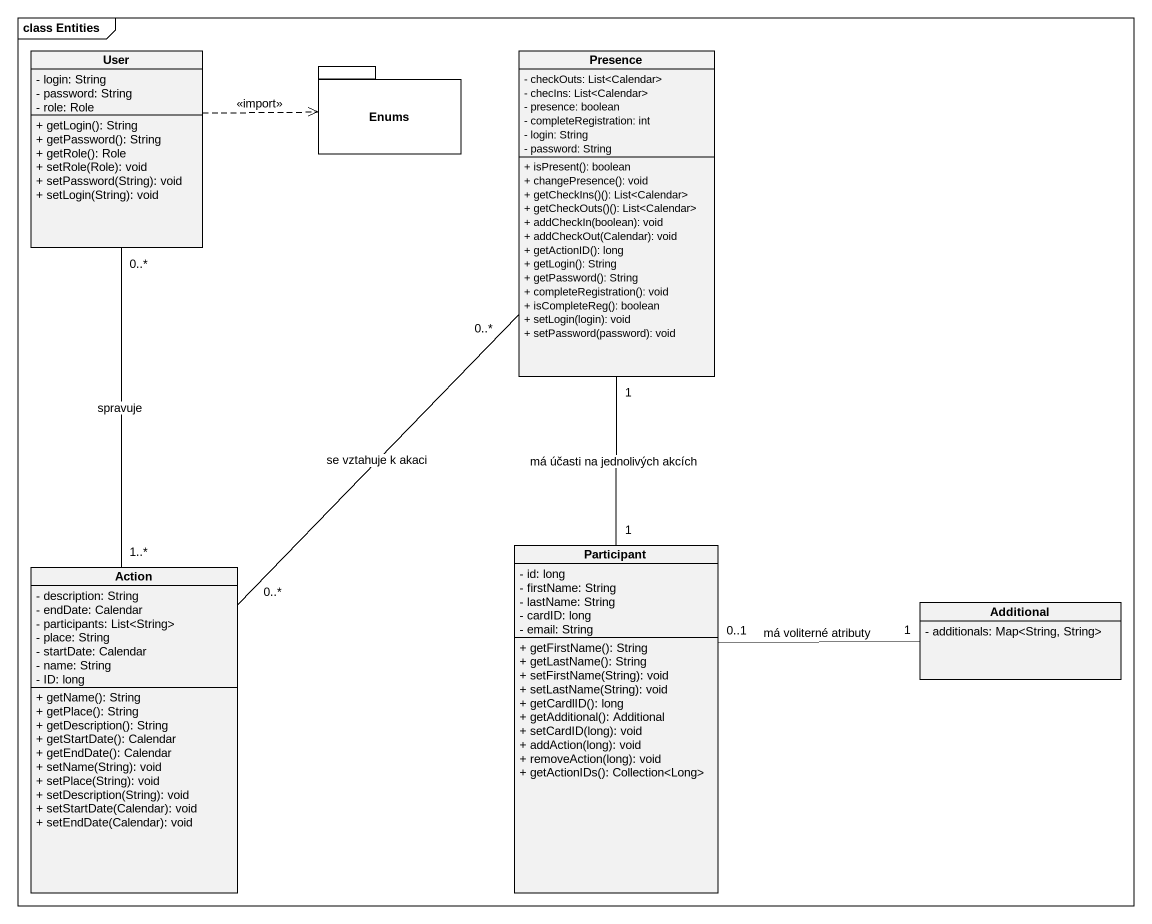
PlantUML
@startuml
mainframe class Entities
hide circle
hide empty members
skinparam classAttributeIconSize 0
class User {
  - login: String
  - password: String
  - role: Role
  + getLogin(): String
  + getPassword(): String
  + getRole(): Role
  + setRole(Role): void
  + setPassword(String): void
  + setLogin(String): void
}
package Enums {
}
class Presence {
  - checkOuts: List<Calendar>
  - checIns: List<Calendar>
  - presence: boolean
  - completeRegistration: int
  - login: String
  - password: String
  + isPresent(): boolean
  + changePresence(): void
  + getCheckIns()(): List<Calendar>
  + getCheckOuts()(): List<Calendar>
  + addCheckIn(boolean): void
  + addCheckOut(Calendar): void
  + getActionID(): long
  + getLogin(): String
  + getPassword(): String
  + completeRegistration(): void
  + isCompleteReg(): boolean
  + setLogin(login): void
  + setPassword(password): void
}
class "Action" as Action_ {
  - description: String
  - endDate: Calendar
  - participants: List<String>
  - place: String
  - startDate: Calendar
  - name: String
  - ID: long
  + getName(): String
  + getPlace(): String
  + getDescription(): String
  + getStartDate(): Calendar
  + getEndDate(): Calendar
  + setName(String): void
  + setPlace(String): void
  + setDescription(String): void
  + setStartDate(Calendar): void
  + setEndDate(Calendar): void
}
class "Participant" as Participant_ {
  - id: long
  - firstName: String
  - lastName: String
  - cardID: long
  - email: String
  + getFirstName(): String
  + getLastName(): String
  + setFirstName(String): void
  + setLastName(String): void
  + getCardlID(): long
  + getAdditional(): Additional
  + setCardID(long): void
  + addAction(long): void
  + removeAction(long): void
  + getActionIDs(): Collection<Long>
}
class Additional {
  - additionals: Map<String, String>
}
User .right.> Enums : <<import>>
User "0..*" -- "1..*" Action_ : spravuje
Action_ "0..*" -up- "0..*" Presence : se vztahuje k akaci
Participant_ "1" -up- "1" Presence : má účasti na jednolivých akcích
Participant_ "0..1" -right- "1" Additional : má voliterné atributy
@enduml
